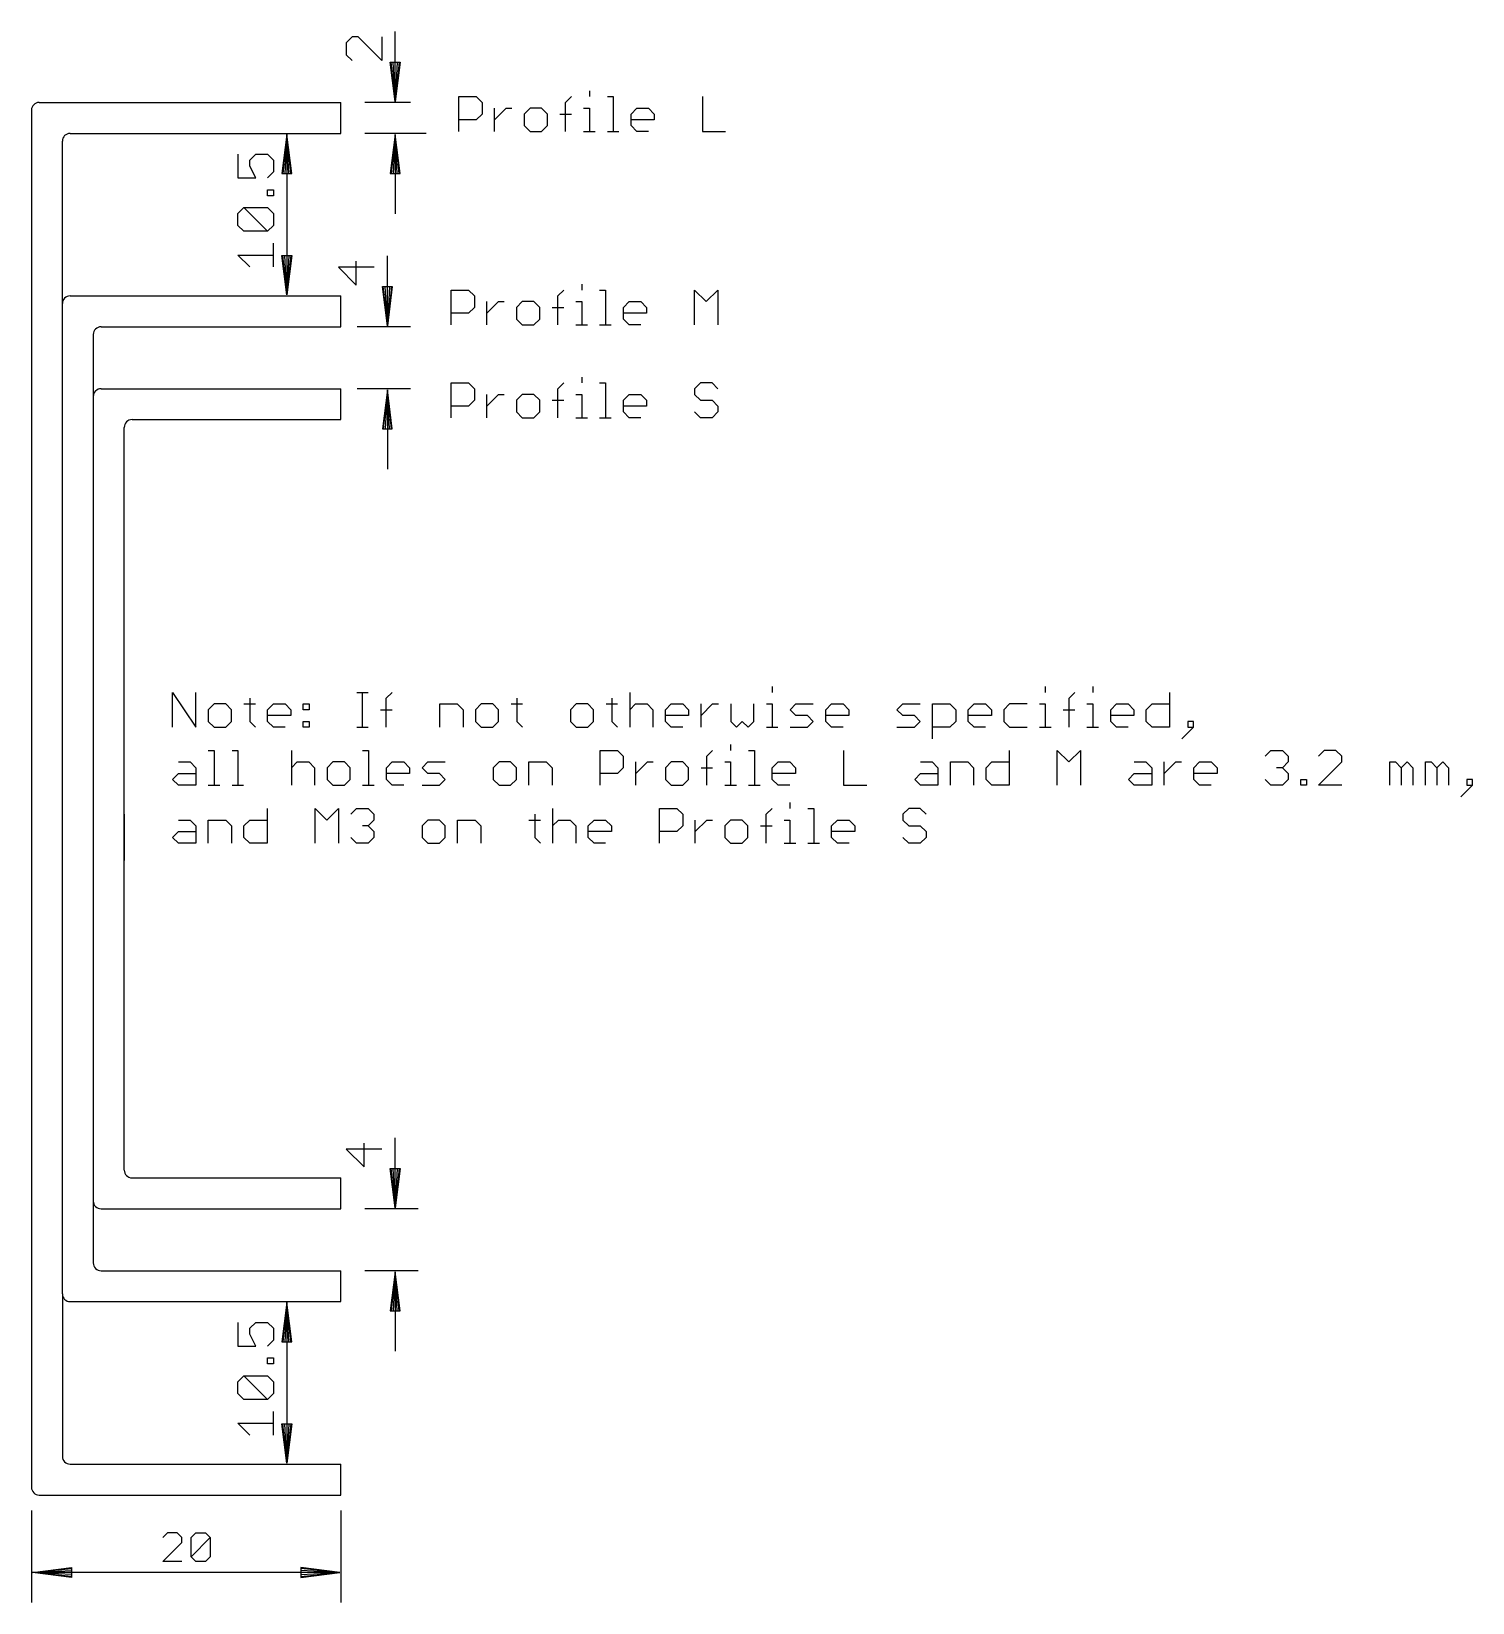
# Model space of a CAD drawing. Extents: x -6 to 198, y -12 to 95.
# Drawn here: x 105 to 198.1, y -7 to 94.6 of the extents above; entities that cross this region are included whole.
import ezdxf

# ---------------------------------------------------------------- set-up
doc = ezdxf.new("R2010")
doc.units = 0
doc.layers.add('20', color=7, linetype='CONTINUOUS')
doc.layers.add('47', color=140, linetype='CONTINUOUS')

msp = doc.modelspace()

# ---------------------------------------------------------------- linework, layer by layer
at = {"layer": '20'}
for p, q in [((105, 89.5), (105, 0.5)), ((105.5, 90), (125, 90)), ((125, 88), (125, 90)), ((107, 77), (107, 87.5)), ((107.5, 88), (125, 88)), ((107.5, 77.5), (125, 77.5)), ((125, 75.5), (125, 77.5)), ((107, 13), (107, 77)), ((109.5, 75.5), (125, 75.5)), ((109, 75), (109, 71)), ((109.5, 71.5), (125, 71.5)), ((125, 69.5), (125, 71.5)), ((109, 71), (109, 19)), ((111.5, 69.5), (125, 69.5)), ((111, 44), (111, 69)), ((111, 44), (111, 43)), ((111, 43), (111, 44)), ((111, 43), (111, 41)), ((111, 41), (111, 43)), ((111, 21), (111, 41)), ((111.5, 20.5), (125, 20.5)), ((125, 18.5), (125, 20.5)), ((109, 19), (109, 15)), ((109.5, 18.5), (125, 18.5)), ((109.5, 14.5), (125, 14.5)), ((125, 12.5), (125, 14.5)), ((107, 13), (107, 2.5)), ((107.5, 12.5), (125, 12.5)), ((107.5, 2), (125, 2)), ((125, 0), (125, 2)), ((105.5, 0), (125, 0))]:
    msp.add_line(p, q, dxfattribs=at)
for centre, start, end in [((105.5, 89.5), 90, 180), ((107.5, 87.5), 90, 180), ((107.5, 77), 90, 180), ((109.5, 75), 90, 180), ((109.5, 71), 90, 180), ((111.5, 69), 90, 180), ((111.5, 21), 180, 270), ((109.5, 19), 180, 270), ((109.5, 15), 180, 270), ((107.5, 13), 180, 270), ((107.5, 2.5), 180, 270), ((105.5, 0.5), 180, 270)]:
    msp.add_arc(centre, 0.5, start, end, dxfattribs=at)
at = {"layer": '47'}
for p, q in [((128.5, 90.065), (128.5, 94.5905)), ((125.7278, 94.2341), (125.3446, 93.851)), ((125.3446, 93.851), (125.3446, 93.0847)), ((126.1109, 94.2341), (125.7278, 94.2341)), ((127.6434, 92.7016), (126.1109, 94.2341)), ((127.6434, 94.2341), (127.6434, 92.7016)), ((125.3446, 93.0847), (125.7278, 92.7016)), ((128.5, 90.065), (128.1808, 92.6)), ((128.1808, 92.6), (128.8192, 92.6)), ((128.5, 90.065), (128.24, 92.6)), ((128.5, 90.065), (128.37, 92.6)), ((128.8192, 92.6), (128.5, 90.065)), ((128.63, 92.6), (128.5, 90.065)), ((128.76, 92.6), (128.5, 90.065)), ((132.627, 88.127), (132.627, 90.3749)), ((132.627, 90.3749), (133.751, 90.3749)), ((133.751, 90.3749), (134.1256, 90.0003)), ((139.5239, 90.0003), (139.8985, 90.3749)), ((141.0585, 90.7496), (141.0585, 90.3749)), ((142.2185, 90.3749), (142.5932, 90.3749)), ((142.5932, 90.3749), (142.5932, 88.127)), ((148.3571, 90.3749), (148.3571, 88.127)), ((129.5, 90), (126.55, 90)), ((134.1256, 90.0003), (134.1256, 89.251)), ((134.929, 88.127), (134.929, 89.6256)), ((134.929, 88.8763), (135.6783, 89.6256)), ((135.6783, 89.6256), (136.0529, 89.6256)), ((137.2219, 89.6256), (136.8473, 89.251)), ((137.9712, 89.6256), (137.2219, 89.6256)), ((138.3459, 89.251), (137.9712, 89.6256)), ((139.5239, 88.127), (139.5239, 90.0003)), ((140.6839, 89.6256), (141.0585, 89.6256)), ((141.0585, 89.6256), (141.0585, 88.127)), ((143.7532, 89.251), (144.1278, 89.6256)), ((144.1278, 89.6256), (144.8771, 89.6256)), ((144.8771, 89.6256), (145.2518, 89.251)), ((133.751, 88.8763), (132.627, 88.8763)), ((134.1256, 89.251), (133.751, 88.8763)), ((136.8473, 89.251), (136.8473, 88.5017)), ((136.8473, 88.5017), (137.2219, 88.127)), ((137.9712, 88.127), (138.3459, 88.5017)), ((138.3459, 88.5017), (138.3459, 89.251)), ((139.1492, 89.251), (139.8985, 89.251)), ((143.7532, 88.5017), (143.7532, 89.251)), ((145.2518, 88.8763), (143.7532, 88.8763)), ((144.1278, 88.127), (143.7532, 88.5017)), ((145.2518, 89.251), (145.2518, 88.8763)), ((114.5, 88), (123.45, 88)), ((121.5, 87.935), (121.1808, 85.4)), ((121.5, 87.935), (121.24, 85.4)), ((121.5, 87.935), (121.37, 85.4)), ((121.5, 87.935), (121.5, 77.565)), ((121.8192, 85.4), (121.5, 87.935)), ((121.63, 85.4), (121.5, 87.935)), ((121.76, 85.4), (121.5, 87.935)), ((130.5, 88), (126.55, 88)), ((128.5, 87.935), (128.1808, 85.4)), ((128.5, 87.935), (128.24, 85.4)), ((128.5, 87.935), (128.37, 85.4)), ((128.5, 87.935), (128.5, 82.8)), ((128.8192, 85.4), (128.5, 87.935)), ((128.63, 85.4), (128.5, 87.935)), ((128.76, 85.4), (128.5, 87.935)), ((137.2219, 88.127), (137.9712, 88.127)), ((140.6839, 88.127), (141.4332, 88.127)), ((142.2185, 88.127), (142.9678, 88.127)), ((144.8771, 88.127), (144.1278, 88.127)), ((148.3571, 88.127), (149.8557, 88.127)), ((118.3446, 86.6579), (118.3446, 85.1254)), ((119.1109, 86.2748), (119.494, 86.6579)), ((119.494, 86.6579), (120.2603, 86.6579)), ((120.2603, 86.6579), (120.6434, 86.2748)), ((119.1109, 85.8917), (119.1109, 86.2748)), ((119.494, 85.1254), (119.1109, 85.8917)), ((120.6434, 85.5085), (120.2603, 85.1254)), ((120.6434, 86.2748), (120.6434, 85.5085)), ((121.1808, 85.4), (121.8192, 85.4)), ((128.1808, 85.4), (128.8192, 85.4)), ((118.3446, 85.1254), (119.494, 85.1254)), ((120.2603, 83.9744), (120.2603, 84.3576)), ((120.2603, 84.3576), (120.6434, 84.3576)), ((120.6434, 84.3576), (120.6434, 83.9744)), ((120.6434, 83.9744), (120.2603, 83.9744)), ((118.3446, 82.8219), (118.7278, 83.205)), ((118.3446, 82.0556), (118.3446, 82.8219)), ((118.7278, 83.205), (120.2603, 83.205)), ((120.2603, 81.6725), (118.7278, 83.205)), ((120.2603, 83.205), (120.6434, 82.8219)), ((120.6434, 82.8219), (120.6434, 82.0556)), ((118.7278, 81.6725), (118.3446, 82.0556)), ((120.2603, 81.6725), (118.7278, 81.6725)), ((120.6434, 82.0556), (120.2603, 81.6725)), ((120.6434, 79.3705), (120.6434, 80.903)), ((119.1109, 79.3705), (118.3446, 80.1368)), ((118.3446, 80.1368), (120.6434, 80.1368)), ((121.5, 77.565), (121.1808, 80.1)), ((121.1808, 80.1), (121.8192, 80.1)), ((121.5, 77.565), (121.24, 80.1)), ((121.5, 77.565), (121.37, 80.1)), ((121.8192, 80.1), (121.5, 77.565)), ((121.63, 80.1), (121.5, 77.565)), ((121.76, 80.1), (121.5, 77.565)), ((127.1434, 79.351), (124.8446, 79.351)), ((124.8446, 79.351), (125.994, 78.2016)), ((125.994, 78.2016), (125.994, 79.7341)), ((128, 75.565), (128, 80.0905)), ((140.5585, 78.2496), (140.5585, 77.8749)), ((114, 77.5), (123.45, 77.5)), ((128, 75.565), (127.6808, 78.1)), ((127.6808, 78.1), (128.3192, 78.1)), ((128, 75.565), (127.74, 78.1)), ((128, 75.565), (127.87, 78.1)), ((128.3192, 78.1), (128, 75.565)), ((128.13, 78.1), (128, 75.565)), ((128.26, 78.1), (128, 75.565)), ((132.127, 75.627), (132.127, 77.8749)), ((132.127, 77.8749), (133.251, 77.8749)), ((133.251, 77.8749), (133.6256, 77.5003)), ((133.6256, 77.5003), (133.6256, 76.751)), ((139.0239, 77.5003), (139.3985, 77.8749)), ((139.0239, 75.627), (139.0239, 77.5003)), ((141.7185, 77.8749), (142.0932, 77.8749)), ((142.0932, 77.8749), (142.0932, 75.627)), ((147.8571, 75.627), (147.8571, 77.8749)), ((147.8571, 77.8749), (148.6064, 77.1256)), ((148.6064, 77.1256), (149.3557, 77.8749)), ((149.3557, 77.8749), (149.3557, 75.627)), ((133.251, 76.3763), (132.127, 76.3763)), ((133.6256, 76.751), (133.251, 76.3763)), ((134.429, 75.627), (134.429, 77.1256)), ((134.429, 76.3763), (135.1783, 77.1256)), ((135.1783, 77.1256), (135.5529, 77.1256)), ((136.7219, 77.1256), (136.3473, 76.751)), ((136.3473, 76.751), (136.3473, 76.0017)), ((137.4712, 77.1256), (136.7219, 77.1256)), ((137.8459, 76.751), (137.4712, 77.1256)), ((137.8459, 76.0017), (137.8459, 76.751)), ((138.6492, 76.751), (139.3985, 76.751)), ((140.1839, 77.1256), (140.5585, 77.1256)), ((140.5585, 77.1256), (140.5585, 75.627)), ((143.2532, 76.751), (143.6278, 77.1256)), ((143.2532, 76.0017), (143.2532, 76.751)), ((144.7518, 76.3763), (143.2532, 76.3763)), ((143.6278, 77.1256), (144.3771, 77.1256)), ((144.3771, 77.1256), (144.7518, 76.751)), ((144.7518, 76.751), (144.7518, 76.3763)), ((129.5, 75.5), (126.05, 75.5)), ((136.3473, 76.0017), (136.7219, 75.627)), ((136.7219, 75.627), (137.4712, 75.627)), ((137.4712, 75.627), (137.8459, 76.0017)), ((140.1839, 75.627), (140.9332, 75.627)), ((141.7185, 75.627), (142.4678, 75.627)), ((143.6278, 75.627), (143.2532, 76.0017)), ((144.3771, 75.627), (143.6278, 75.627)), ((140.5585, 72.2496), (140.5585, 71.8749)), ((129.5, 71.5), (126.05, 71.5)), ((128, 71.435), (127.6808, 68.9)), ((128, 71.435), (127.74, 68.9)), ((128, 71.435), (127.87, 68.9)), ((128, 71.435), (128, 66.3)), ((128.3192, 68.9), (128, 71.435)), ((128.13, 68.9), (128, 71.435)), ((128.26, 68.9), (128, 71.435)), ((132.127, 69.627), (132.127, 71.8749)), ((132.127, 71.8749), (133.251, 71.8749)), ((133.251, 71.8749), (133.6256, 71.5003)), ((133.6256, 71.5003), (133.6256, 70.751)), ((134.429, 69.627), (134.429, 71.1256)), ((134.429, 70.3763), (135.1783, 71.1256)), ((135.1783, 71.1256), (135.5529, 71.1256)), ((136.7219, 71.1256), (136.3473, 70.751)), ((137.4712, 71.1256), (136.7219, 71.1256)), ((137.8459, 70.751), (137.4712, 71.1256)), ((139.0239, 71.5003), (139.3985, 71.8749)), ((139.0239, 69.627), (139.0239, 71.5003)), ((140.1839, 71.1256), (140.5585, 71.1256)), ((140.5585, 71.1256), (140.5585, 69.627)), ((141.7185, 71.8749), (142.0932, 71.8749)), ((142.0932, 71.8749), (142.0932, 69.627)), ((143.2532, 70.751), (143.6278, 71.1256)), ((143.6278, 71.1256), (144.3771, 71.1256)), ((144.3771, 71.1256), (144.7518, 70.751)), ((148.2318, 71.8749), (147.8571, 71.5003)), ((147.8571, 71.5003), (147.8571, 71.1256)), ((147.8571, 71.1256), (148.2318, 70.751)), ((148.9811, 71.8749), (148.2318, 71.8749)), ((149.3557, 71.5003), (148.9811, 71.8749)), ((133.251, 70.3763), (132.127, 70.3763)), ((133.6256, 70.751), (133.251, 70.3763)), ((136.3473, 70.751), (136.3473, 70.0017)), ((137.8459, 70.0017), (137.8459, 70.751)), ((138.6492, 70.751), (139.3985, 70.751)), ((143.2532, 70.0017), (143.2532, 70.751)), ((144.7518, 70.3763), (143.2532, 70.3763)), ((144.7518, 70.751), (144.7518, 70.3763)), ((148.2318, 70.751), (148.9811, 70.751)), ((148.9811, 70.751), (149.3557, 70.3763)), ((149.3557, 70.3763), (149.3557, 70.0017)), ((136.3473, 70.0017), (136.7219, 69.627)), ((136.7219, 69.627), (137.4712, 69.627)), ((137.4712, 69.627), (137.8459, 70.0017)), ((140.1839, 69.627), (140.9332, 69.627)), ((141.7185, 69.627), (142.4678, 69.627)), ((143.6278, 69.627), (143.2532, 70.0017)), ((144.3771, 69.627), (143.6278, 69.627)), ((148.2318, 69.627), (147.8571, 70.0017)), ((148.9811, 69.627), (148.2318, 69.627)), ((149.3557, 70.0017), (148.9811, 69.627)), ((127.6808, 68.9), (128.3192, 68.9)), ((114.127, 49.627), (114.127, 51.8749)), ((114.127, 51.8749), (115.6256, 49.627)), ((115.6256, 49.627), (115.6256, 51.8749)), ((126.0205, 51.8749), (126.7698, 51.8749)), ((126.3951, 49.627), (126.3951, 51.8749)), ((127.9298, 51.5003), (128.3044, 51.8749)), ((143.6689, 51.8749), (143.6689, 49.627)), ((152.8677, 52.2496), (152.8677, 51.8749)), ((170.5161, 52.2496), (170.5161, 51.8749)), ((172.0508, 51.5003), (172.4254, 51.8749)), ((173.5854, 52.2496), (173.5854, 51.8749)), ((178.546, 51.8749), (178.546, 49.627)), ((116.8036, 51.1256), (116.429, 50.751)), ((117.5529, 51.1256), (116.8036, 51.1256)), ((117.9276, 50.751), (117.5529, 51.1256)), ((118.7309, 51.1256), (119.4802, 51.1256)), ((119.1056, 51.5003), (119.1056, 50.0017)), ((120.2656, 50.751), (120.6402, 51.1256)), ((120.6402, 51.1256), (121.3895, 51.1256)), ((121.3895, 51.1256), (121.7642, 50.751)), ((122.5675, 51.1256), (122.9422, 51.1256)), ((122.5675, 50.751), (122.5675, 51.1256)), ((122.9422, 51.1256), (122.9422, 50.751)), ((127.9298, 49.627), (127.9298, 51.5003)), ((131.3917, 49.627), (131.3917, 51.1256)), ((131.3917, 51.1256), (132.5157, 51.1256)), ((132.5157, 51.1256), (132.8904, 50.751)), ((134.0684, 51.1256), (133.6937, 50.751)), ((134.8177, 51.1256), (134.0684, 51.1256)), ((135.1923, 50.751), (134.8177, 51.1256)), ((135.9957, 51.1256), (136.745, 51.1256)), ((136.3703, 51.5003), (136.3703, 50.0017)), ((140.2069, 51.1256), (139.8323, 50.751)), ((140.9562, 51.1256), (140.2069, 51.1256)), ((141.3309, 50.751), (140.9562, 51.1256)), ((142.1342, 51.1256), (142.8836, 51.1256)), ((142.5089, 51.5003), (142.5089, 50.0017)), ((143.6689, 50.751), (144.0435, 51.1256)), ((144.0435, 51.1256), (144.7929, 51.1256)), ((144.7929, 51.1256), (145.1675, 50.751)), ((145.9709, 50.751), (146.3455, 51.1256)), ((146.3455, 51.1256), (147.0948, 51.1256)), ((147.0948, 51.1256), (147.4695, 50.751)), ((148.2728, 49.627), (148.2728, 51.1256)), ((148.2728, 50.3763), (149.0221, 51.1256)), ((149.0221, 51.1256), (149.3968, 51.1256)), ((150.1911, 51.1256), (150.1911, 50.0017)), ((151.6897, 50.0017), (151.6897, 51.1256)), ((152.4931, 51.1256), (152.8677, 51.1256)), ((152.8677, 51.1256), (152.8677, 49.627)), ((154.0277, 50.751), (154.4024, 51.1256)), ((154.4024, 51.1256), (155.5263, 51.1256)), ((156.3297, 50.751), (156.7044, 51.1256)), ((156.7044, 51.1256), (157.4537, 51.1256)), ((157.4537, 51.1256), (157.8283, 50.751)), ((160.9336, 50.751), (161.3083, 51.1256)), ((161.3083, 51.1256), (162.4322, 51.1256)), ((163.2356, 48.8777), (163.2356, 51.1256)), ((163.2356, 51.1256), (164.3596, 51.1256)), ((164.3596, 51.1256), (164.7342, 50.751)), ((165.5376, 50.751), (165.9122, 51.1256)), ((165.9122, 51.1256), (166.6615, 51.1256)), ((166.6615, 51.1256), (167.0362, 50.751)), ((168.2142, 51.1256), (167.8395, 50.751)), ((169.3381, 51.1256), (168.2142, 51.1256)), ((170.1415, 51.1256), (170.5161, 51.1256)), ((170.5161, 51.1256), (170.5161, 49.627)), ((172.0508, 49.627), (172.0508, 51.5003)), ((173.2108, 51.1256), (173.5854, 51.1256)), ((173.5854, 51.1256), (173.5854, 49.627)), ((174.7454, 50.751), (175.1201, 51.1256)), ((175.1201, 51.1256), (175.8694, 51.1256)), ((175.8694, 51.1256), (176.244, 50.751)), ((177.0474, 50.751), (177.422, 51.1256)), ((177.422, 51.1256), (178.546, 51.1256)), ((116.429, 50.751), (116.429, 50.0017)), ((116.429, 50.0017), (116.8036, 49.627)), ((117.5529, 49.627), (117.9276, 50.0017)), ((117.9276, 50.0017), (117.9276, 50.751)), ((119.1056, 50.0017), (119.4802, 49.627)), ((120.2656, 50.0017), (120.2656, 50.751)), ((121.7642, 50.3763), (120.2656, 50.3763)), ((120.6402, 49.627), (120.2656, 50.0017)), ((121.7642, 50.751), (121.7642, 50.3763)), ((122.9422, 50.751), (122.5675, 50.751)), ((122.5675, 50.0017), (122.9422, 50.0017)), ((122.5675, 49.627), (122.5675, 50.0017)), ((122.9422, 50.0017), (122.9422, 49.627)), ((127.5551, 50.751), (128.3044, 50.751)), ((132.8904, 50.751), (132.8904, 49.627)), ((133.6937, 50.751), (133.6937, 50.0017)), ((133.6937, 50.0017), (134.0684, 49.627)), ((134.8177, 49.627), (135.1923, 50.0017)), ((135.1923, 50.0017), (135.1923, 50.751)), ((136.3703, 50.0017), (136.745, 49.627)), ((139.8323, 50.751), (139.8323, 50.0017)), ((139.8323, 50.0017), (140.2069, 49.627)), ((140.9562, 49.627), (141.3309, 50.0017)), ((141.3309, 50.0017), (141.3309, 50.751)), ((142.5089, 50.0017), (142.8836, 49.627)), ((145.1675, 50.751), (145.1675, 49.627)), ((145.9709, 50.0017), (145.9709, 50.751)), ((147.4695, 50.3763), (145.9709, 50.3763)), ((146.3455, 49.627), (145.9709, 50.0017)), ((147.4695, 50.751), (147.4695, 50.3763)), ((150.1911, 50.0017), (150.5658, 49.627)), ((150.5658, 49.627), (150.9404, 50.0017)), ((150.9404, 50.0017), (151.3151, 49.627)), ((151.3151, 49.627), (151.6897, 50.0017)), ((154.4024, 50.3763), (154.0277, 50.751)), ((155.1517, 50.3763), (154.4024, 50.3763)), ((155.5263, 50.0017), (155.1517, 50.3763)), ((155.1517, 49.627), (155.5263, 50.0017)), ((156.3297, 50.0017), (156.3297, 50.751)), ((157.8283, 50.3763), (156.3297, 50.3763)), ((156.7044, 49.627), (156.3297, 50.0017)), ((157.8283, 50.751), (157.8283, 50.3763)), ((161.3083, 50.3763), (160.9336, 50.751)), ((162.0576, 50.3763), (161.3083, 50.3763)), ((162.4322, 50.0017), (162.0576, 50.3763)), ((162.0576, 49.627), (162.4322, 50.0017)), ((164.7342, 50.0017), (164.3596, 49.627)), ((164.7342, 50.751), (164.7342, 50.0017)), ((165.5376, 50.0017), (165.5376, 50.751)), ((167.0362, 50.3763), (165.5376, 50.3763)), ((165.9122, 49.627), (165.5376, 50.0017)), ((167.0362, 50.751), (167.0362, 50.3763)), ((167.8395, 50.751), (167.8395, 50.0017)), ((167.8395, 50.0017), (168.2142, 49.627)), ((171.6761, 50.751), (172.4254, 50.751)), ((174.7454, 50.0017), (174.7454, 50.751)), ((176.244, 50.3763), (174.7454, 50.3763)), ((175.1201, 49.627), (174.7454, 50.0017)), ((176.244, 50.751), (176.244, 50.3763)), ((177.0474, 50.0017), (177.0474, 50.751)), ((177.422, 49.627), (177.0474, 50.0017)), ((180.0987, 50.0017), (179.724, 50.0017)), ((179.724, 50.0017), (179.724, 49.627)), ((180.0987, 49.627), (180.0987, 50.0017)), ((116.8036, 49.627), (117.5529, 49.627)), ((121.3895, 49.627), (120.6402, 49.627)), ((122.9422, 49.627), (122.5675, 49.627)), ((126.0205, 49.627), (126.7698, 49.627)), ((134.0684, 49.627), (134.8177, 49.627)), ((140.2069, 49.627), (140.9562, 49.627)), ((147.0948, 49.627), (146.3455, 49.627)), ((152.4931, 49.627), (153.2424, 49.627)), ((154.0277, 49.627), (155.1517, 49.627)), ((157.4537, 49.627), (156.7044, 49.627)), ((160.9336, 49.627), (162.0576, 49.627)), ((164.3596, 49.627), (163.2356, 49.627)), ((166.6615, 49.627), (165.9122, 49.627)), ((168.2142, 49.627), (169.3381, 49.627)), ((170.1415, 49.627), (170.8908, 49.627)), ((173.2108, 49.627), (173.9601, 49.627)), ((175.8694, 49.627), (175.1201, 49.627)), ((178.546, 49.627), (177.422, 49.627)), ((179.3494, 48.8777), (180.0987, 49.627)), ((179.724, 49.627), (180.0987, 49.627)), ((116.429, 48.1249), (116.8036, 48.1249)), ((116.8036, 48.1249), (116.8036, 45.877)), ((117.9636, 48.1249), (118.3383, 48.1249)), ((118.3383, 48.1249), (118.3383, 45.877)), ((121.8002, 48.1249), (121.8002, 45.877)), ((126.4042, 48.1249), (126.7788, 48.1249)), ((126.7788, 48.1249), (126.7788, 45.877)), ((141.7506, 45.877), (141.7506, 48.1249)), ((141.7506, 48.1249), (142.8745, 48.1249)), ((142.8745, 48.1249), (143.2492, 47.7503)), ((143.2492, 47.7503), (143.2492, 47.001)), ((148.6475, 47.7503), (149.0221, 48.1249)), ((148.6475, 45.877), (148.6475, 47.7503)), ((150.1821, 48.4996), (150.1821, 48.1249)), ((151.3421, 48.1249), (151.7168, 48.1249)), ((151.7168, 48.1249), (151.7168, 45.877)), ((157.4807, 48.1249), (157.4807, 45.877)), ((168.1872, 48.1249), (168.1872, 45.877)), ((171.2925, 45.877), (171.2925, 48.1249)), ((171.2925, 48.1249), (172.0418, 47.3756)), ((172.0418, 47.3756), (172.7911, 48.1249)), ((172.7911, 48.1249), (172.7911, 45.877)), ((184.7206, 47.7503), (185.0953, 48.1249)), ((185.0953, 48.1249), (185.8446, 48.1249)), ((185.8446, 48.1249), (186.2192, 47.7503)), ((186.2192, 47.7503), (186.2192, 47.3756)), ((188.5482, 48.1249), (188.1736, 47.7503)), ((189.2975, 48.1249), (188.5482, 48.1249)), ((189.6722, 47.7503), (189.2975, 48.1249)), ((189.6722, 47.3756), (189.6722, 47.7503)), ((114.5017, 47.3756), (115.251, 47.3756)), ((115.251, 47.3756), (115.6256, 47.001)), ((115.6256, 47.001), (115.6256, 45.877)), ((121.8002, 47.001), (122.1749, 47.3756)), ((122.1749, 47.3756), (122.9242, 47.3756)), ((122.9242, 47.3756), (123.2988, 47.001)), ((123.2988, 47.001), (123.2988, 45.877)), ((124.4768, 47.3756), (124.1022, 47.001)), ((124.1022, 47.001), (124.1022, 46.2517)), ((125.2261, 47.3756), (124.4768, 47.3756)), ((125.6008, 47.001), (125.2261, 47.3756)), ((125.6008, 46.2517), (125.6008, 47.001)), ((127.9388, 47.001), (128.3134, 47.3756)), ((127.9388, 46.2517), (127.9388, 47.001)), ((128.3134, 47.3756), (129.0628, 47.3756)), ((129.0628, 47.3756), (129.4374, 47.001)), ((129.4374, 47.001), (129.4374, 46.6263)), ((130.2408, 47.001), (130.6154, 47.3756)), ((130.6154, 46.6263), (130.2408, 47.001)), ((130.6154, 47.3756), (131.7394, 47.3756)), ((135.2193, 47.3756), (134.8447, 47.001)), ((134.8447, 47.001), (134.8447, 46.2517)), ((135.9686, 47.3756), (135.2193, 47.3756)), ((136.3433, 47.001), (135.9686, 47.3756)), ((136.3433, 46.2517), (136.3433, 47.001)), ((137.1467, 45.877), (137.1467, 47.3756)), ((137.1467, 47.3756), (138.2706, 47.3756)), ((138.2706, 47.3756), (138.6453, 47.001)), ((138.6453, 47.001), (138.6453, 45.877)), ((143.2492, 47.001), (142.8745, 46.6263)), ((144.0526, 45.877), (144.0526, 47.3756)), ((144.0526, 46.6263), (144.8019, 47.3756)), ((144.8019, 47.3756), (145.1765, 47.3756)), ((146.3455, 47.3756), (145.9709, 47.001)), ((145.9709, 47.001), (145.9709, 46.2517)), ((147.0948, 47.3756), (146.3455, 47.3756)), ((147.4695, 47.001), (147.0948, 47.3756)), ((147.4695, 46.2517), (147.4695, 47.001)), ((148.2728, 47.001), (149.0221, 47.001)), ((149.8075, 47.3756), (150.1821, 47.3756)), ((150.1821, 47.3756), (150.1821, 45.877)), ((152.8768, 47.001), (153.2514, 47.3756)), ((152.8768, 46.2517), (152.8768, 47.001)), ((153.2514, 47.3756), (154.0007, 47.3756)), ((154.0007, 47.3756), (154.3754, 47.001)), ((154.3754, 47.001), (154.3754, 46.6263)), ((162.4593, 47.3756), (163.2086, 47.3756)), ((163.2086, 47.3756), (163.5832, 47.001)), ((163.5832, 47.001), (163.5832, 45.877)), ((164.3866, 45.877), (164.3866, 47.3756)), ((164.3866, 47.3756), (165.5105, 47.3756)), ((165.5105, 47.3756), (165.8852, 47.001)), ((165.8852, 47.001), (165.8852, 45.877)), ((166.6885, 47.001), (167.0632, 47.3756)), ((166.6885, 46.2517), (166.6885, 47.001)), ((167.0632, 47.3756), (168.1872, 47.3756)), ((176.2711, 47.3756), (177.0204, 47.3756)), ((177.0204, 47.3756), (177.395, 47.001)), ((177.395, 47.001), (177.395, 45.877)), ((178.1984, 45.877), (178.1984, 47.3756)), ((178.1984, 46.6263), (178.9477, 47.3756)), ((178.9477, 47.3756), (179.3223, 47.3756)), ((180.1167, 47.001), (180.4913, 47.3756)), ((180.1167, 46.2517), (180.1167, 47.001)), ((180.4913, 47.3756), (181.2406, 47.3756)), ((181.2406, 47.3756), (181.6153, 47.001)), ((181.6153, 47.001), (181.6153, 46.6263)), ((185.8446, 47.001), (185.4699, 47.001)), ((186.2192, 47.3756), (185.8446, 47.001)), ((185.8446, 47.001), (186.2192, 46.6263)), ((188.1736, 45.877), (189.6722, 47.3756)), ((192.7775, 45.877), (192.7775, 47.3756)), ((192.7775, 47.3756), (193.1521, 47.3756)), ((193.1521, 47.3756), (193.5268, 47.001)), ((193.5268, 47.001), (193.9014, 47.3756)), ((193.5268, 47.001), (193.5268, 45.877)), ((193.9014, 47.3756), (194.2761, 47.001)), ((194.2761, 47.001), (194.2761, 45.877)), ((195.0795, 45.877), (195.0795, 47.3756)), ((195.0795, 47.3756), (195.4541, 47.3756)), ((195.4541, 47.3756), (195.8288, 47.001)), ((195.8288, 47.001), (196.2034, 47.3756)), ((195.8288, 47.001), (195.8288, 45.877)), ((196.2034, 47.3756), (196.5781, 47.001)), ((196.5781, 47.001), (196.5781, 45.877)), ((114.127, 46.2517), (114.5017, 46.6263)), ((114.5017, 45.877), (114.127, 46.2517)), ((114.5017, 46.6263), (115.6256, 46.6263)), ((115.6256, 45.877), (114.5017, 45.877)), ((116.429, 45.877), (117.1783, 45.877)), ((117.9636, 45.877), (118.7129, 45.877)), ((124.1022, 46.2517), (124.4768, 45.877)), ((124.4768, 45.877), (125.2261, 45.877)), ((125.2261, 45.877), (125.6008, 46.2517)), ((126.4042, 45.877), (127.1535, 45.877)), ((129.4374, 46.6263), (127.9388, 46.6263)), ((128.3134, 45.877), (127.9388, 46.2517)), ((129.0628, 45.877), (128.3134, 45.877)), ((130.2408, 45.877), (131.3647, 45.877)), ((131.3647, 46.6263), (130.6154, 46.6263)), ((131.7394, 46.2517), (131.3647, 46.6263)), ((131.3647, 45.877), (131.7394, 46.2517)), ((134.8447, 46.2517), (135.2193, 45.877)), ((135.2193, 45.877), (135.9686, 45.877)), ((135.9686, 45.877), (136.3433, 46.2517)), ((142.8745, 46.6263), (141.7506, 46.6263)), ((145.9709, 46.2517), (146.3455, 45.877)), ((146.3455, 45.877), (147.0948, 45.877)), ((147.0948, 45.877), (147.4695, 46.2517)), ((149.8075, 45.877), (150.5568, 45.877)), ((151.3421, 45.877), (152.0914, 45.877)), ((154.3754, 46.6263), (152.8768, 46.6263)), ((153.2514, 45.877), (152.8768, 46.2517)), ((154.0007, 45.877), (153.2514, 45.877)), ((157.4807, 45.877), (158.9793, 45.877)), ((162.0846, 46.2517), (162.4593, 46.6263)), ((162.4593, 45.877), (162.0846, 46.2517)), ((162.4593, 46.6263), (163.5832, 46.6263)), ((163.5832, 45.877), (162.4593, 45.877)), ((167.0632, 45.877), (166.6885, 46.2517)), ((168.1872, 45.877), (167.0632, 45.877)), ((175.8964, 46.2517), (176.2711, 46.6263)), ((176.2711, 45.877), (175.8964, 46.2517)), ((176.2711, 46.6263), (177.395, 46.6263)), ((177.395, 45.877), (176.2711, 45.877)), ((181.6153, 46.6263), (180.1167, 46.6263)), ((180.4913, 45.877), (180.1167, 46.2517)), ((181.2406, 45.877), (180.4913, 45.877)), ((185.0953, 45.877), (184.7206, 46.2517)), ((185.8446, 45.877), (185.0953, 45.877)), ((186.2192, 46.2517), (185.8446, 45.877)), ((186.2192, 46.6263), (186.2192, 46.2517)), ((187.0226, 45.877), (187.0226, 46.2517)), ((187.0226, 46.2517), (187.3972, 46.2517)), ((187.3972, 45.877), (187.0226, 45.877)), ((187.3972, 46.2517), (187.3972, 45.877)), ((189.6722, 45.877), (188.1736, 45.877)), ((197.3814, 45.1277), (198.1307, 45.877)), ((198.1307, 46.2517), (197.7561, 46.2517)), ((197.7561, 46.2517), (197.7561, 45.877)), ((197.7561, 45.877), (198.1307, 45.877)), ((198.1307, 45.877), (198.1307, 46.2517)), ((154.0187, 44.7496), (154.0187, 44.3749)), ((120.2295, 44.3749), (120.2295, 42.127)), ((123.3349, 42.127), (123.3349, 44.3749)), ((123.3349, 44.3749), (124.0842, 43.6256)), ((124.0842, 43.6256), (124.8335, 44.3749)), ((124.8335, 44.3749), (124.8335, 42.127)), ((125.6368, 44.0003), (126.0115, 44.3749)), ((126.0115, 44.3749), (126.7608, 44.3749)), ((126.7608, 44.3749), (127.1354, 44.0003)), ((127.1354, 44.0003), (127.1354, 43.6256)), ((137.5213, 44.0003), (137.5213, 42.5017)), ((138.6813, 44.3749), (138.6813, 42.127)), ((145.5872, 42.127), (145.5872, 44.3749)), ((145.5872, 44.3749), (146.7112, 44.3749)), ((146.7112, 44.3749), (147.0858, 44.0003)), ((147.0858, 44.0003), (147.0858, 43.251)), ((152.4841, 44.0003), (152.8587, 44.3749)), ((152.4841, 42.127), (152.4841, 44.0003)), ((155.1787, 44.3749), (155.5534, 44.3749)), ((155.5534, 44.3749), (155.5534, 42.127)), ((161.6919, 44.3749), (161.3173, 44.0003)), ((161.3173, 44.0003), (161.3173, 43.6256)), ((162.4413, 44.3749), (161.6919, 44.3749)), ((162.8159, 44.0003), (162.4413, 44.3749)), ((114.127, 42.5017), (114.5017, 42.8763)), ((114.5017, 43.6256), (115.251, 43.6256)), ((114.5017, 42.8763), (115.6256, 42.8763)), ((115.251, 43.6256), (115.6256, 43.251)), ((115.6256, 43.251), (115.6256, 42.127)), ((116.429, 42.127), (116.429, 43.6256)), ((116.429, 43.6256), (117.5529, 43.6256)), ((117.5529, 43.6256), (117.9276, 43.251)), ((117.9276, 43.251), (117.9276, 42.127)), ((118.7309, 43.251), (119.1056, 43.6256)), ((118.7309, 42.5017), (118.7309, 43.251)), ((119.1056, 43.6256), (120.2295, 43.6256)), ((126.7608, 43.251), (126.3861, 43.251)), ((127.1354, 43.6256), (126.7608, 43.251)), ((126.7608, 43.251), (127.1354, 42.8763)), ((127.1354, 42.8763), (127.1354, 42.5017)), ((130.6154, 43.6256), (130.2408, 43.251)), ((130.2408, 43.251), (130.2408, 42.5017)), ((131.3647, 43.6256), (130.6154, 43.6256)), ((131.7394, 43.251), (131.3647, 43.6256)), ((131.7394, 42.5017), (131.7394, 43.251)), ((132.5427, 42.127), (132.5427, 43.6256)), ((132.5427, 43.6256), (133.6667, 43.6256)), ((133.6667, 43.6256), (134.0413, 43.251)), ((134.0413, 43.251), (134.0413, 42.127)), ((137.1467, 43.6256), (137.896, 43.6256)), ((138.6813, 43.251), (139.056, 43.6256)), ((139.056, 43.6256), (139.8053, 43.6256)), ((139.8053, 43.6256), (140.1799, 43.251)), ((140.1799, 43.251), (140.1799, 42.127)), ((140.9833, 43.251), (141.3579, 43.6256)), ((140.9833, 42.5017), (140.9833, 43.251)), ((142.4819, 42.8763), (140.9833, 42.8763)), ((141.3579, 43.6256), (142.1072, 43.6256)), ((142.1072, 43.6256), (142.4819, 43.251)), ((142.4819, 43.251), (142.4819, 42.8763)), ((146.7112, 42.8763), (145.5872, 42.8763)), ((147.0858, 43.251), (146.7112, 42.8763)), ((147.8892, 42.127), (147.8892, 43.6256)), ((147.8892, 42.8763), (148.6385, 43.6256)), ((148.6385, 43.6256), (149.0131, 43.6256)), ((150.1821, 43.6256), (149.8075, 43.251)), ((149.8075, 43.251), (149.8075, 42.5017)), ((150.9314, 43.6256), (150.1821, 43.6256)), ((151.3061, 43.251), (150.9314, 43.6256)), ((151.3061, 42.5017), (151.3061, 43.251)), ((152.1094, 43.251), (152.8587, 43.251)), ((153.6441, 43.6256), (154.0187, 43.6256)), ((154.0187, 43.6256), (154.0187, 42.127)), ((156.7134, 43.251), (157.088, 43.6256)), ((156.7134, 42.5017), (156.7134, 43.251)), ((158.212, 42.8763), (156.7134, 42.8763)), ((157.088, 43.6256), (157.8373, 43.6256)), ((157.8373, 43.6256), (158.212, 43.251)), ((158.212, 43.251), (158.212, 42.8763)), ((161.3173, 43.6256), (161.6919, 43.251)), ((161.6919, 43.251), (162.4413, 43.251)), ((162.4413, 43.251), (162.8159, 42.8763)), ((162.8159, 42.8763), (162.8159, 42.5017)), ((114.5017, 42.127), (114.127, 42.5017)), ((115.6256, 42.127), (114.5017, 42.127)), ((119.1056, 42.127), (118.7309, 42.5017)), ((120.2295, 42.127), (119.1056, 42.127)), ((126.0115, 42.127), (125.6368, 42.5017)), ((126.7608, 42.127), (126.0115, 42.127)), ((127.1354, 42.5017), (126.7608, 42.127)), ((130.2408, 42.5017), (130.6154, 42.127)), ((130.6154, 42.127), (131.3647, 42.127)), ((131.3647, 42.127), (131.7394, 42.5017)), ((137.5213, 42.5017), (137.896, 42.127)), ((141.3579, 42.127), (140.9833, 42.5017)), ((142.1072, 42.127), (141.3579, 42.127)), ((149.8075, 42.5017), (150.1821, 42.127)), ((150.1821, 42.127), (150.9314, 42.127)), ((150.9314, 42.127), (151.3061, 42.5017)), ((153.6441, 42.127), (154.3934, 42.127)), ((155.1787, 42.127), (155.928, 42.127)), ((157.088, 42.127), (156.7134, 42.5017)), ((157.8373, 42.127), (157.088, 42.127)), ((161.6919, 42.127), (161.3173, 42.5017)), ((162.4413, 42.127), (161.6919, 42.127)), ((162.8159, 42.5017), (162.4413, 42.127)), ((127.6434, 22.351), (125.3446, 22.351)), ((125.3446, 22.351), (126.494, 21.2016)), ((126.494, 21.2016), (126.494, 22.7341)), ((128.5, 18.565), (128.5, 23.0905)), ((128.5, 18.565), (128.1808, 21.1)), ((128.1808, 21.1), (128.8192, 21.1)), ((128.5, 18.565), (128.24, 21.1)), ((128.5, 18.565), (128.37, 21.1)), ((128.8192, 21.1), (128.5, 18.565)), ((128.63, 21.1), (128.5, 18.565)), ((128.76, 21.1), (128.5, 18.565)), ((130, 18.5), (126.55, 18.5)), ((130, 14.5), (126.55, 14.5)), ((128.5, 14.435), (128.1808, 11.9)), ((128.5, 14.435), (128.24, 11.9)), ((128.5, 14.435), (128.37, 11.9)), ((128.5, 14.435), (128.5, 9.3)), ((128.8192, 11.9), (128.5, 14.435)), ((128.63, 11.9), (128.5, 14.435)), ((128.76, 11.9), (128.5, 14.435)), ((114.5, 12.5), (123.45, 12.5)), ((121.5, 12.435), (121.1808, 9.9)), ((121.5, 12.435), (121.24, 9.9)), ((121.5, 12.435), (121.37, 9.9)), ((121.5, 12.435), (121.5, 2.065)), ((121.8192, 9.9), (121.5, 12.435)), ((121.63, 9.9), (121.5, 12.435)), ((121.76, 9.9), (121.5, 12.435)), ((128.1808, 11.9), (128.8192, 11.9)), ((118.3446, 11.1579), (118.3446, 9.6254)), ((119.1109, 10.7748), (119.494, 11.1579)), ((119.1109, 10.3917), (119.1109, 10.7748)), ((119.494, 9.6254), (119.1109, 10.3917)), ((119.494, 11.1579), (120.2603, 11.1579)), ((120.2603, 11.1579), (120.6434, 10.7748)), ((120.6434, 10.7748), (120.6434, 10.0085)), ((118.3446, 9.6254), (119.494, 9.6254)), ((120.6434, 10.0085), (120.2603, 9.6254)), ((121.1808, 9.9), (121.8192, 9.9)), ((120.2603, 8.4744), (120.2603, 8.8576)), ((120.2603, 8.8576), (120.6434, 8.8576)), ((120.6434, 8.4744), (120.2603, 8.4744)), ((120.6434, 8.8576), (120.6434, 8.4744)), ((118.3446, 7.3219), (118.7278, 7.705)), ((118.3446, 6.5556), (118.3446, 7.3219)), ((118.7278, 7.705), (120.2603, 7.705)), ((120.2603, 6.1725), (118.7278, 7.705)), ((120.2603, 7.705), (120.6434, 7.3219)), ((120.6434, 7.3219), (120.6434, 6.5556)), ((118.7278, 6.1725), (118.3446, 6.5556)), ((120.2603, 6.1725), (118.7278, 6.1725)), ((120.6434, 6.5556), (120.2603, 6.1725)), ((120.6434, 3.8705), (120.6434, 5.403)), ((119.1109, 3.8705), (118.3446, 4.6368)), ((118.3446, 4.6368), (120.6434, 4.6368)), ((121.5, 2.065), (121.1808, 4.6)), ((121.1808, 4.6), (121.8192, 4.6)), ((121.5, 2.065), (121.24, 4.6)), ((121.5, 2.065), (121.37, 4.6)), ((121.8192, 4.6), (121.5, 2.065)), ((121.63, 4.6), (121.5, 2.065)), ((121.76, 4.6), (121.5, 2.065)), ((114, 2), (123.45, 2)), ((105, -1), (105, -6.95)), ((125, -1), (125, -6.95)), ((113.7911, -2.4446), (113.4829, -2.7528)), ((114.4075, -2.4446), (113.7911, -2.4446)), ((114.7157, -2.7528), (114.4075, -2.4446)), ((114.7157, -3.061), (114.7157, -2.7528)), ((115.3245, -2.7528), (115.6327, -2.4446)), ((115.3245, -3.9856), (115.3245, -2.7528)), ((115.3245, -3.9856), (116.5573, -2.7528)), ((115.6327, -2.4446), (116.2491, -2.4446)), ((116.2491, -2.4446), (116.5573, -2.7528)), ((116.5573, -2.7528), (116.5573, -3.9856)), ((113.4829, -4.2938), (114.7157, -3.061)), ((115.6327, -4.2938), (115.3245, -3.9856)), ((116.5573, -3.9856), (116.2491, -4.2938)), ((105.065, -5), (107.6, -4.6808)), ((105.065, -5), (107.6, -4.74)), ((105.065, -5), (107.6, -4.87)), ((124.935, -5), (105.065, -5)), ((107.6, -5.3192), (105.065, -5)), ((107.6, -5.13), (105.065, -5)), ((107.6, -5.26), (105.065, -5)), ((107.6, -4.6808), (107.6, -5.3192)), ((114.7157, -4.2938), (113.4829, -4.2938)), ((116.2491, -4.2938), (115.6327, -4.2938)), ((124.935, -5), (122.4, -4.6808)), ((122.4, -4.6808), (122.4, -5.3192)), ((124.935, -5), (122.4, -4.74)), ((124.935, -5), (122.4, -4.87)), ((122.4, -5.3192), (124.935, -5)), ((122.4, -5.13), (124.935, -5)), ((122.4, -5.26), (124.935, -5))]:
    msp.add_line(p, q, dxfattribs=at)

doc.saveas('drawing.dxf')
